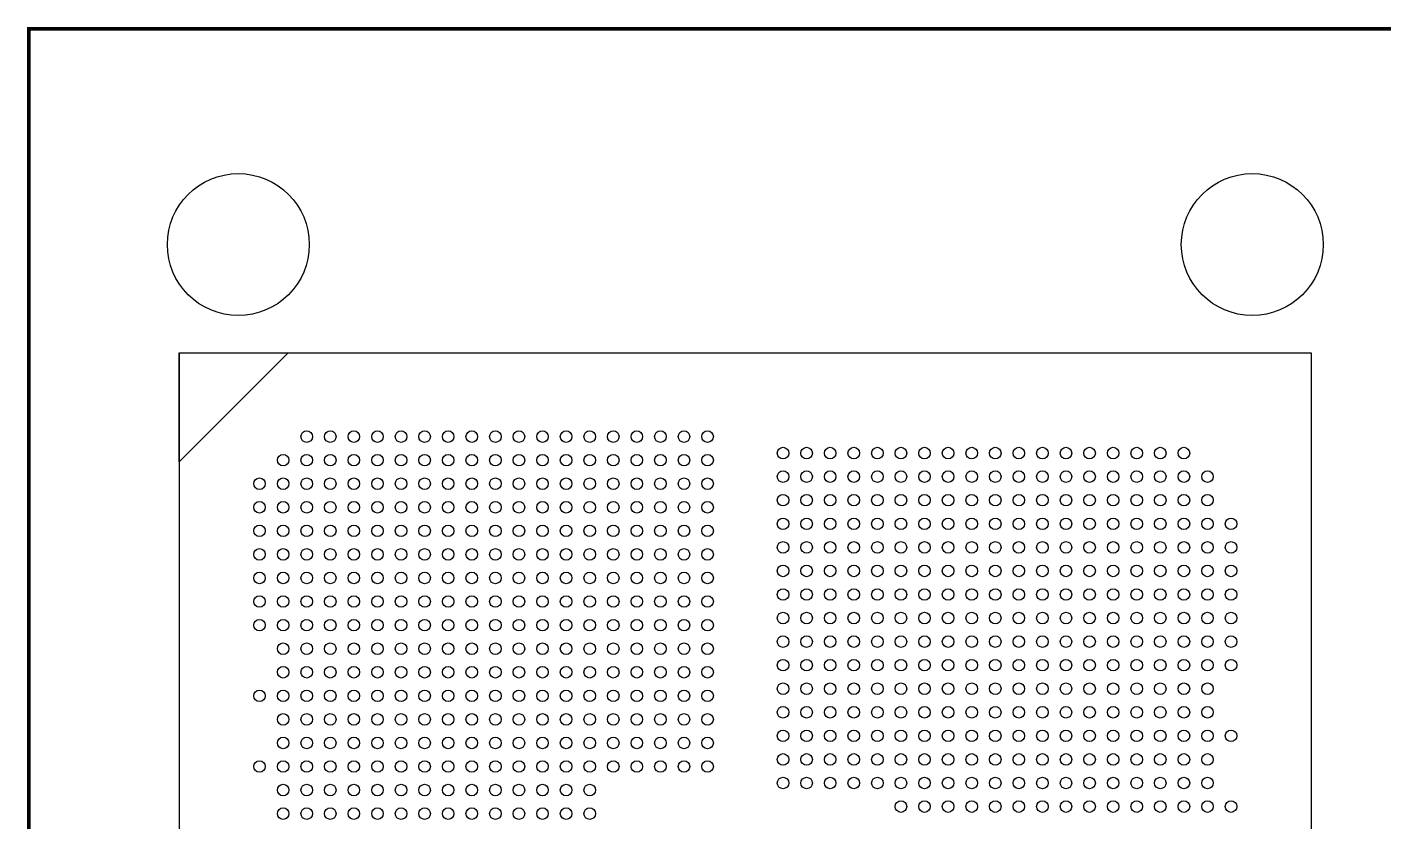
# Model space of a CAD drawing. Extents: x 0 to 344, y -1 to 330.
# Drawn here: x 135.8 to 193.3, y 98.4 to 132.1 of the extents above; entities that cross this region are included whole.
import ezdxf

# ---------------------------------------------------------------- set-up
doc = ezdxf.new("R2010")
doc.units = 0
doc.layers.add('PACKAGE_GEOMETRY_SILKSCREEN_TOP', color=3, linetype='CONTINUOUS')
doc.layers.add('PIN_TOP', color=4, linetype='CONTINUOUS')

msp = doc.modelspace()

# ---------------------------------------------------------------- linework, layer by layer
at = {"layer": 'PACKAGE_GEOMETRY_SILKSCREEN_TOP', "const_width": 0.1524}
msp.add_lwpolyline([(166.23538, 42.764456), (196.615304, 42.764456), (196.615304, 59.864244), (207.11541, 59.864244), (207.11541, 74.864468), (203.61529, 74.864468), (199.455278, 132.064252), (135.855456, 132.064252), (135.855456, 42.764456)], close=True, dxfattribs=at)
at = {"layer": 'PACKAGE_GEOMETRY_SILKSCREEN_TOP'}
for points in [[(142.23238, 115.243356), (142.23238, 118.316756), (146.85518, 118.316756), (142.23238, 113.693956)], [(142.235428, 118.31447), (190.235332, 118.31447), (190.235332, 54.514242), (142.235428, 54.514242)]]:
    msp.add_lwpolyline(points, close=True, dxfattribs=at)
at = {"layer": 'PIN_TOP'}
for centre, radius in [((144.735296, 122.91441), 3.0099), ((187.735464, 122.91441), 3.0099), ((147.635468, 114.764312), 0.24511), ((148.635466, 114.764312), 0.24511), ((149.635464, 114.764312), 0.24511), ((150.635462, 114.764312), 0.24511), ((151.63546, 114.764312), 0.24511), ((152.635458, 114.764312), 0.24511), ((153.635456, 114.764312), 0.24511), ((154.635454, 114.764312), 0.24511), ((155.635452, 114.764312), 0.24511), ((156.63545, 114.764312), 0.24511), ((157.635448, 114.764312), 0.24511), ((158.635446, 114.764312), 0.24511), ((159.635444, 114.764312), 0.24511), ((160.635442, 114.764312), 0.24511), ((161.63544, 114.764312), 0.24511), ((162.635438, 114.764312), 0.24511), ((163.635436, 114.764312), 0.24511), ((164.635434, 114.764312), 0.24511), ((146.63547, 113.764314), 0.24511), ((147.635468, 113.764314), 0.24511), ((148.635466, 113.764314), 0.24511), ((149.635464, 113.764314), 0.24511), ((150.635462, 113.764314), 0.24511), ((151.63546, 113.764314), 0.24511), ((152.635458, 113.764314), 0.24511), ((153.635456, 113.764314), 0.24511), ((154.635454, 113.764314), 0.24511), ((155.635452, 113.764314), 0.24511), ((156.63545, 113.764314), 0.24511), ((157.635448, 113.764314), 0.24511), ((158.635446, 113.764314), 0.24511), ((159.635444, 113.764314), 0.24511), ((160.635442, 113.764314), 0.24511), ((161.63544, 113.764314), 0.24511), ((162.635438, 113.764314), 0.24511), ((163.635436, 113.764314), 0.24511), ((164.635434, 113.764314), 0.24511), ((167.835326, 114.064288), 0.24511), ((168.835324, 114.064288), 0.24511), ((169.835322, 114.064288), 0.24511), ((170.83532, 114.064288), 0.24511), ((171.835318, 114.064288), 0.24511), ((172.835316, 114.064288), 0.24511), ((173.835314, 114.064288), 0.24511), ((174.835312, 114.064288), 0.24511), ((175.83531, 114.064288), 0.24511), ((176.835308, 114.064288), 0.24511), ((177.835306, 114.064288), 0.24511), ((178.835304, 114.064288), 0.24511), ((179.835302, 114.064288), 0.24511), ((180.8353, 114.064288), 0.24511), ((181.835298, 114.064288), 0.24511), ((182.835296, 114.064288), 0.24511), ((183.835294, 114.064288), 0.24511), ((184.835292, 114.064288), 0.24511), ((145.635472, 112.764316), 0.24511), ((146.63547, 112.764316), 0.24511), ((147.635468, 112.764316), 0.24511), ((148.635466, 112.764316), 0.24511), ((149.635464, 112.764316), 0.24511), ((150.635462, 112.764316), 0.24511), ((151.63546, 112.764316), 0.24511), ((152.635458, 112.764316), 0.24511), ((153.635456, 112.764316), 0.24511), ((154.635454, 112.764316), 0.24511), ((155.635452, 112.764316), 0.24511), ((156.63545, 112.764316), 0.24511), ((157.635448, 112.764316), 0.24511), ((158.635446, 112.764316), 0.24511), ((159.635444, 112.764316), 0.24511), ((160.635442, 112.764316), 0.24511), ((161.63544, 112.764316), 0.24511), ((162.635438, 112.764316), 0.24511), ((163.635436, 112.764316), 0.24511), ((164.635434, 112.764316), 0.24511), ((167.835326, 113.06429), 0.24511), ((168.835324, 113.06429), 0.24511), ((169.835322, 113.06429), 0.24511), ((170.83532, 113.06429), 0.24511), ((171.835318, 113.06429), 0.24511), ((172.835316, 113.06429), 0.24511), ((173.835314, 113.06429), 0.24511), ((174.835312, 113.06429), 0.24511), ((175.83531, 113.06429), 0.24511), ((176.835308, 113.06429), 0.24511), ((177.835306, 113.06429), 0.24511), ((178.835304, 113.06429), 0.24511), ((179.835302, 113.06429), 0.24511), ((180.8353, 113.06429), 0.24511), ((181.835298, 113.06429), 0.24511), ((182.835296, 113.06429), 0.24511), ((183.835294, 113.06429), 0.24511), ((184.835292, 113.06429), 0.24511), ((185.83529, 113.06429), 0.24511), ((167.835326, 112.064292), 0.24511), ((168.835324, 112.064292), 0.24511), ((169.835322, 112.064292), 0.24511), ((170.83532, 112.064292), 0.24511), ((171.835318, 112.064292), 0.24511), ((172.835316, 112.064292), 0.24511), ((173.835314, 112.064292), 0.24511), ((174.835312, 112.064292), 0.24511), ((175.83531, 112.064292), 0.24511), ((176.835308, 112.064292), 0.24511), ((177.835306, 112.064292), 0.24511), ((178.835304, 112.064292), 0.24511), ((179.835302, 112.064292), 0.24511), ((180.8353, 112.064292), 0.24511), ((181.835298, 112.064292), 0.24511), ((182.835296, 112.064292), 0.24511), ((183.835294, 112.064292), 0.24511), ((184.835292, 112.064292), 0.24511), ((185.83529, 112.064292), 0.24511), ((145.635472, 111.764318), 0.24511), ((146.63547, 111.764318), 0.24511), ((147.635468, 111.764318), 0.24511), ((148.635466, 111.764318), 0.24511), ((149.635464, 111.764318), 0.24511), ((150.635462, 111.764318), 0.24511), ((151.63546, 111.764318), 0.24511), ((152.635458, 111.764318), 0.24511), ((153.635456, 111.764318), 0.24511), ((154.635454, 111.764318), 0.24511), ((155.635452, 111.764318), 0.24511), ((156.63545, 111.764318), 0.24511), ((157.635448, 111.764318), 0.24511), ((158.635446, 111.764318), 0.24511), ((159.635444, 111.764318), 0.24511), ((160.635442, 111.764318), 0.24511), ((161.63544, 111.764318), 0.24511), ((162.635438, 111.764318), 0.24511), ((163.635436, 111.764318), 0.24511), ((164.635434, 111.764318), 0.24511), ((167.835326, 111.064294), 0.24511), ((168.835324, 111.064294), 0.24511), ((169.835322, 111.064294), 0.24511), ((170.83532, 111.064294), 0.24511), ((171.835318, 111.064294), 0.24511), ((172.835316, 111.064294), 0.24511), ((173.835314, 111.064294), 0.24511), ((174.835312, 111.064294), 0.24511), ((175.83531, 111.064294), 0.24511), ((176.835308, 111.064294), 0.24511), ((177.835306, 111.064294), 0.24511), ((178.835304, 111.064294), 0.24511), ((179.835302, 111.064294), 0.24511), ((180.8353, 111.064294), 0.24511), ((181.835298, 111.064294), 0.24511), ((182.835296, 111.064294), 0.24511), ((183.835294, 111.064294), 0.24511), ((184.835292, 111.064294), 0.24511), ((185.83529, 111.064294), 0.24511), ((186.835288, 111.064294), 0.24511), ((145.635472, 110.76432), 0.24511), ((146.63547, 110.76432), 0.24511), ((147.635468, 110.76432), 0.24511), ((148.635466, 110.76432), 0.24511), ((149.635464, 110.76432), 0.24511), ((150.635462, 110.76432), 0.24511), ((151.63546, 110.76432), 0.24511), ((152.635458, 110.76432), 0.24511), ((153.635456, 110.76432), 0.24511), ((154.635454, 110.76432), 0.24511), ((155.635452, 110.76432), 0.24511), ((156.63545, 110.76432), 0.24511), ((157.635448, 110.76432), 0.24511), ((158.635446, 110.76432), 0.24511), ((159.635444, 110.76432), 0.24511), ((160.635442, 110.76432), 0.24511), ((161.63544, 110.76432), 0.24511), ((162.635438, 110.76432), 0.24511), ((163.635436, 110.76432), 0.24511), ((164.635434, 110.76432), 0.24511), ((145.635472, 109.764322), 0.24511), ((146.63547, 109.764322), 0.24511), ((147.635468, 109.764322), 0.24511), ((148.635466, 109.764322), 0.24511), ((149.635464, 109.764322), 0.24511), ((150.635462, 109.764322), 0.24511), ((151.63546, 109.764322), 0.24511), ((152.635458, 109.764322), 0.24511), ((153.635456, 109.764322), 0.24511), ((154.635454, 109.764322), 0.24511), ((155.635452, 109.764322), 0.24511), ((156.63545, 109.764322), 0.24511), ((157.635448, 109.764322), 0.24511), ((158.635446, 109.764322), 0.24511), ((159.635444, 109.764322), 0.24511), ((160.635442, 109.764322), 0.24511), ((161.63544, 109.764322), 0.24511), ((162.635438, 109.764322), 0.24511), ((163.635436, 109.764322), 0.24511), ((164.635434, 109.764322), 0.24511), ((167.835326, 110.064296), 0.24511), ((168.835324, 110.064296), 0.24511), ((169.835322, 110.064296), 0.24511), ((170.83532, 110.064296), 0.24511), ((171.835318, 110.064296), 0.24511), ((172.835316, 110.064296), 0.24511), ((173.835314, 110.064296), 0.24511), ((174.835312, 110.064296), 0.24511), ((175.83531, 110.064296), 0.24511), ((176.835308, 110.064296), 0.24511), ((177.835306, 110.064296), 0.24511), ((178.835304, 110.064296), 0.24511), ((179.835302, 110.064296), 0.24511), ((180.8353, 110.064296), 0.24511), ((181.835298, 110.064296), 0.24511), ((182.835296, 110.064296), 0.24511), ((183.835294, 110.064296), 0.24511), ((184.835292, 110.064296), 0.24511), ((185.83529, 110.064296), 0.24511), ((186.835288, 110.064296), 0.24511), ((145.635472, 108.764324), 0.24511), ((146.63547, 108.764324), 0.24511), ((147.635468, 108.764324), 0.24511), ((148.635466, 108.764324), 0.24511), ((149.635464, 108.764324), 0.24511), ((150.635462, 108.764324), 0.24511), ((151.63546, 108.764324), 0.24511), ((152.635458, 108.764324), 0.24511), ((153.635456, 108.764324), 0.24511), ((154.635454, 108.764324), 0.24511), ((155.635452, 108.764324), 0.24511), ((156.63545, 108.764324), 0.24511), ((157.635448, 108.764324), 0.24511), ((158.635446, 108.764324), 0.24511), ((159.635444, 108.764324), 0.24511), ((160.635442, 108.764324), 0.24511), ((161.63544, 108.764324), 0.24511), ((162.635438, 108.764324), 0.24511), ((163.635436, 108.764324), 0.24511), ((164.635434, 108.764324), 0.24511), ((167.835326, 109.064298), 0.24511), ((168.835324, 109.064298), 0.24511), ((169.835322, 109.064298), 0.24511), ((170.83532, 109.064298), 0.24511), ((171.835318, 109.064298), 0.24511), ((172.835316, 109.064298), 0.24511), ((173.835314, 109.064298), 0.24511), ((174.835312, 109.064298), 0.24511), ((175.83531, 109.064298), 0.24511), ((176.835308, 109.064298), 0.24511), ((177.835306, 109.064298), 0.24511), ((178.835304, 109.064298), 0.24511), ((179.835302, 109.064298), 0.24511), ((180.8353, 109.064298), 0.24511), ((181.835298, 109.064298), 0.24511), ((182.835296, 109.064298), 0.24511), ((183.835294, 109.064298), 0.24511), ((184.835292, 109.064298), 0.24511), ((185.83529, 109.064298), 0.24511), ((186.835288, 109.064298), 0.24511), ((167.835326, 108.0643), 0.24511), ((168.835324, 108.0643), 0.24511), ((169.835322, 108.0643), 0.24511), ((170.83532, 108.0643), 0.24511), ((171.835318, 108.0643), 0.24511), ((172.835316, 108.0643), 0.24511), ((173.835314, 108.0643), 0.24511), ((174.835312, 108.0643), 0.24511), ((175.83531, 108.0643), 0.24511), ((176.835308, 108.0643), 0.24511), ((177.835306, 108.0643), 0.24511), ((178.835304, 108.0643), 0.24511), ((179.835302, 108.0643), 0.24511), ((180.8353, 108.0643), 0.24511), ((181.835298, 108.0643), 0.24511), ((182.835296, 108.0643), 0.24511), ((183.835294, 108.0643), 0.24511), ((184.835292, 108.0643), 0.24511), ((185.83529, 108.0643), 0.24511), ((186.835288, 108.0643), 0.24511), ((145.635472, 107.764326), 0.24511), ((146.63547, 107.764326), 0.24511), ((147.635468, 107.764326), 0.24511), ((148.635466, 107.764326), 0.24511), ((149.635464, 107.764326), 0.24511), ((150.635462, 107.764326), 0.24511), ((151.63546, 107.764326), 0.24511), ((152.635458, 107.764326), 0.24511), ((153.635456, 107.764326), 0.24511), ((154.635454, 107.764326), 0.24511), ((155.635452, 107.764326), 0.24511), ((156.63545, 107.764326), 0.24511), ((157.635448, 107.764326), 0.24511), ((158.635446, 107.764326), 0.24511), ((159.635444, 107.764326), 0.24511), ((160.635442, 107.764326), 0.24511), ((161.63544, 107.764326), 0.24511), ((162.635438, 107.764326), 0.24511), ((163.635436, 107.764326), 0.24511), ((164.635434, 107.764326), 0.24511), ((167.835326, 107.064302), 0.24511), ((168.835324, 107.064302), 0.24511), ((169.835322, 107.064302), 0.24511), ((170.83532, 107.064302), 0.24511), ((171.835318, 107.064302), 0.24511), ((172.835316, 107.064302), 0.24511), ((173.835314, 107.064302), 0.24511), ((174.835312, 107.064302), 0.24511), ((175.83531, 107.064302), 0.24511), ((176.835308, 107.064302), 0.24511), ((177.835306, 107.064302), 0.24511), ((178.835304, 107.064302), 0.24511), ((179.835302, 107.064302), 0.24511), ((180.8353, 107.064302), 0.24511), ((181.835298, 107.064302), 0.24511), ((182.835296, 107.064302), 0.24511), ((183.835294, 107.064302), 0.24511), ((184.835292, 107.064302), 0.24511), ((185.83529, 107.064302), 0.24511), ((186.835288, 107.064302), 0.24511), ((145.635472, 106.764328), 0.24511), ((146.63547, 106.764328), 0.24511), ((147.635468, 106.764328), 0.24511), ((148.635466, 106.764328), 0.24511), ((149.635464, 106.764328), 0.24511), ((150.635462, 106.764328), 0.24511), ((151.63546, 106.764328), 0.24511), ((152.635458, 106.764328), 0.24511), ((153.635456, 106.764328), 0.24511), ((154.635454, 106.764328), 0.24511), ((155.635452, 106.764328), 0.24511), ((156.63545, 106.764328), 0.24511), ((157.635448, 106.764328), 0.24511), ((158.635446, 106.764328), 0.24511), ((159.635444, 106.764328), 0.24511), ((160.635442, 106.764328), 0.24511), ((161.63544, 106.764328), 0.24511), ((162.635438, 106.764328), 0.24511), ((163.635436, 106.764328), 0.24511), ((164.635434, 106.764328), 0.24511), ((146.63547, 105.76433), 0.24511), ((147.635468, 105.76433), 0.24511), ((148.635466, 105.76433), 0.24511), ((149.635464, 105.76433), 0.24511), ((150.635462, 105.76433), 0.24511), ((151.63546, 105.76433), 0.24511), ((152.635458, 105.76433), 0.24511), ((153.635456, 105.76433), 0.24511), ((154.635454, 105.76433), 0.24511), ((155.635452, 105.76433), 0.24511), ((156.63545, 105.76433), 0.24511), ((157.635448, 105.76433), 0.24511), ((158.635446, 105.76433), 0.24511), ((159.635444, 105.76433), 0.24511), ((160.635442, 105.76433), 0.24511), ((161.63544, 105.76433), 0.24511), ((162.635438, 105.76433), 0.24511), ((163.635436, 105.76433), 0.24511), ((164.635434, 105.76433), 0.24511), ((167.835326, 106.064304), 0.24511), ((168.835324, 106.064304), 0.24511), ((169.835322, 106.064304), 0.24511), ((170.83532, 106.064304), 0.24511), ((171.835318, 106.064304), 0.24511), ((172.835316, 106.064304), 0.24511), ((173.835314, 106.064304), 0.24511), ((174.835312, 106.064304), 0.24511), ((175.83531, 106.064304), 0.24511), ((176.835308, 106.064304), 0.24511), ((177.835306, 106.064304), 0.24511), ((178.835304, 106.064304), 0.24511), ((179.835302, 106.064304), 0.24511), ((180.8353, 106.064304), 0.24511), ((181.835298, 106.064304), 0.24511), ((182.835296, 106.064304), 0.24511), ((183.835294, 106.064304), 0.24511), ((184.835292, 106.064304), 0.24511), ((185.83529, 106.064304), 0.24511), ((186.835288, 106.064304), 0.24511), ((167.835326, 105.064306), 0.24511), ((168.835324, 105.064306), 0.24511), ((169.835322, 105.064306), 0.24511), ((170.83532, 105.064306), 0.24511), ((171.835318, 105.064306), 0.24511), ((172.835316, 105.064306), 0.24511), ((173.835314, 105.064306), 0.24511), ((174.835312, 105.064306), 0.24511), ((175.83531, 105.064306), 0.24511), ((176.835308, 105.064306), 0.24511), ((177.835306, 105.064306), 0.24511), ((178.835304, 105.064306), 0.24511), ((179.835302, 105.064306), 0.24511), ((180.8353, 105.064306), 0.24511), ((181.835298, 105.064306), 0.24511), ((182.835296, 105.064306), 0.24511), ((183.835294, 105.064306), 0.24511), ((184.835292, 105.064306), 0.24511), ((185.83529, 105.064306), 0.24511), ((186.835288, 105.064306), 0.24511), ((146.63547, 104.764332), 0.24511), ((147.635468, 104.764332), 0.24511), ((148.635466, 104.764332), 0.24511), ((149.635464, 104.764332), 0.24511), ((150.635462, 104.764332), 0.24511), ((151.63546, 104.764332), 0.24511), ((152.635458, 104.764332), 0.24511), ((153.635456, 104.764332), 0.24511), ((154.635454, 104.764332), 0.24511), ((155.635452, 104.764332), 0.24511), ((156.63545, 104.764332), 0.24511), ((157.635448, 104.764332), 0.24511), ((158.635446, 104.764332), 0.24511), ((159.635444, 104.764332), 0.24511), ((160.635442, 104.764332), 0.24511), ((161.63544, 104.764332), 0.24511), ((162.635438, 104.764332), 0.24511), ((163.635436, 104.764332), 0.24511), ((164.635434, 104.764332), 0.24511), ((167.835326, 104.064308), 0.24511), ((168.835324, 104.064308), 0.24511), ((169.835322, 104.064308), 0.24511), ((170.83532, 104.064308), 0.24511), ((171.835318, 104.064308), 0.24511), ((172.835316, 104.064308), 0.24511), ((173.835314, 104.064308), 0.24511), ((174.835312, 104.064308), 0.24511), ((175.83531, 104.064308), 0.24511), ((176.835308, 104.064308), 0.24511), ((177.835306, 104.064308), 0.24511), ((178.835304, 104.064308), 0.24511), ((179.835302, 104.064308), 0.24511), ((180.8353, 104.064308), 0.24511), ((181.835298, 104.064308), 0.24511), ((182.835296, 104.064308), 0.24511), ((183.835294, 104.064308), 0.24511), ((184.835292, 104.064308), 0.24511), ((185.83529, 104.064308), 0.24511), ((145.635472, 103.764334), 0.24511), ((146.63547, 103.764334), 0.24511), ((147.635468, 103.764334), 0.24511), ((148.635466, 103.764334), 0.24511), ((149.635464, 103.764334), 0.24511), ((150.635462, 103.764334), 0.24511), ((151.63546, 103.764334), 0.24511), ((152.635458, 103.764334), 0.24511), ((153.635456, 103.764334), 0.24511), ((154.635454, 103.764334), 0.24511), ((155.635452, 103.764334), 0.24511), ((156.63545, 103.764334), 0.24511), ((157.635448, 103.764334), 0.24511), ((158.635446, 103.764334), 0.24511), ((159.635444, 103.764334), 0.24511), ((160.635442, 103.764334), 0.24511), ((161.63544, 103.764334), 0.24511), ((162.635438, 103.764334), 0.24511), ((163.635436, 103.764334), 0.24511), ((164.635434, 103.764334), 0.24511), ((146.63547, 102.764336), 0.24511), ((147.635468, 102.764336), 0.24511), ((148.635466, 102.764336), 0.24511), ((149.635464, 102.764336), 0.24511), ((150.635462, 102.764336), 0.24511), ((151.63546, 102.764336), 0.24511), ((152.635458, 102.764336), 0.24511), ((153.635456, 102.764336), 0.24511), ((154.635454, 102.764336), 0.24511), ((155.635452, 102.764336), 0.24511), ((156.63545, 102.764336), 0.24511), ((157.635448, 102.764336), 0.24511), ((158.635446, 102.764336), 0.24511), ((159.635444, 102.764336), 0.24511), ((160.635442, 102.764336), 0.24511), ((161.63544, 102.764336), 0.24511), ((162.635438, 102.764336), 0.24511), ((163.635436, 102.764336), 0.24511), ((164.635434, 102.764336), 0.24511), ((167.835326, 103.06431), 0.24511), ((168.835324, 103.06431), 0.24511), ((169.835322, 103.06431), 0.24511), ((170.83532, 103.06431), 0.24511), ((171.835318, 103.06431), 0.24511), ((172.835316, 103.06431), 0.24511), ((173.835314, 103.06431), 0.24511), ((174.835312, 103.06431), 0.24511), ((175.83531, 103.06431), 0.24511), ((176.835308, 103.06431), 0.24511), ((177.835306, 103.06431), 0.24511), ((178.835304, 103.06431), 0.24511), ((179.835302, 103.06431), 0.24511), ((180.8353, 103.06431), 0.24511), ((181.835298, 103.06431), 0.24511), ((182.835296, 103.06431), 0.24511), ((183.835294, 103.06431), 0.24511), ((184.835292, 103.06431), 0.24511), ((185.83529, 103.06431), 0.24511), ((146.63547, 101.764338), 0.24511), ((147.635468, 101.764338), 0.24511), ((148.635466, 101.764338), 0.24511), ((149.635464, 101.764338), 0.24511), ((150.635462, 101.764338), 0.24511), ((151.63546, 101.764338), 0.24511), ((152.635458, 101.764338), 0.24511), ((153.635456, 101.764338), 0.24511), ((154.635454, 101.764338), 0.24511), ((155.635452, 101.764338), 0.24511), ((156.63545, 101.764338), 0.24511), ((157.635448, 101.764338), 0.24511), ((158.635446, 101.764338), 0.24511), ((159.635444, 101.764338), 0.24511), ((160.635442, 101.764338), 0.24511), ((161.63544, 101.764338), 0.24511), ((162.635438, 101.764338), 0.24511), ((163.635436, 101.764338), 0.24511), ((164.635434, 101.764338), 0.24511), ((167.835326, 102.064312), 0.24511), ((168.835324, 102.064312), 0.24511), ((169.835322, 102.064312), 0.24511), ((170.83532, 102.064312), 0.24511), ((171.835318, 102.064312), 0.24511), ((172.835316, 102.064312), 0.24511), ((173.835314, 102.064312), 0.24511), ((174.835312, 102.064312), 0.24511), ((175.83531, 102.064312), 0.24511), ((176.835308, 102.064312), 0.24511), ((177.835306, 102.064312), 0.24511), ((178.835304, 102.064312), 0.24511), ((179.835302, 102.064312), 0.24511), ((180.8353, 102.064312), 0.24511), ((181.835298, 102.064312), 0.24511), ((182.835296, 102.064312), 0.24511), ((183.835294, 102.064312), 0.24511), ((184.835292, 102.064312), 0.24511), ((185.83529, 102.064312), 0.24511), ((186.835288, 102.064312), 0.24511), ((167.835326, 101.064314), 0.24511), ((168.835324, 101.064314), 0.24511), ((169.835322, 101.064314), 0.24511), ((170.83532, 101.064314), 0.24511), ((171.835318, 101.064314), 0.24511), ((172.835316, 101.064314), 0.24511), ((173.835314, 101.064314), 0.24511), ((174.835312, 101.064314), 0.24511), ((175.83531, 101.064314), 0.24511), ((176.835308, 101.064314), 0.24511), ((177.835306, 101.064314), 0.24511), ((178.835304, 101.064314), 0.24511), ((179.835302, 101.064314), 0.24511), ((180.8353, 101.064314), 0.24511), ((181.835298, 101.064314), 0.24511), ((182.835296, 101.064314), 0.24511), ((183.835294, 101.064314), 0.24511), ((184.835292, 101.064314), 0.24511), ((185.83529, 101.064314), 0.24511), ((145.635472, 100.76434), 0.24511), ((146.63547, 100.76434), 0.24511), ((147.635468, 100.76434), 0.24511), ((148.635466, 100.76434), 0.24511), ((149.635464, 100.76434), 0.24511), ((150.635462, 100.76434), 0.24511), ((151.63546, 100.76434), 0.24511), ((152.635458, 100.76434), 0.24511), ((153.635456, 100.76434), 0.24511), ((154.635454, 100.76434), 0.24511), ((155.635452, 100.76434), 0.24511), ((156.63545, 100.76434), 0.24511), ((157.635448, 100.76434), 0.24511), ((158.635446, 100.76434), 0.24511), ((159.635444, 100.76434), 0.24511), ((160.635442, 100.76434), 0.24511), ((161.63544, 100.76434), 0.24511), ((162.635438, 100.76434), 0.24511), ((163.635436, 100.76434), 0.24511), ((164.635434, 100.76434), 0.24511), ((167.835326, 100.064316), 0.24511), ((168.835324, 100.064316), 0.24511), ((169.835322, 100.064316), 0.24511), ((170.83532, 100.064316), 0.24511), ((171.835318, 100.064316), 0.24511), ((172.835316, 100.064316), 0.24511), ((173.835314, 100.064316), 0.24511), ((174.835312, 100.064316), 0.24511), ((175.83531, 100.064316), 0.24511), ((176.835308, 100.064316), 0.24511), ((177.835306, 100.064316), 0.24511), ((178.835304, 100.064316), 0.24511), ((179.835302, 100.064316), 0.24511), ((180.8353, 100.064316), 0.24511), ((181.835298, 100.064316), 0.24511), ((182.835296, 100.064316), 0.24511), ((183.835294, 100.064316), 0.24511), ((184.835292, 100.064316), 0.24511), ((185.83529, 100.064316), 0.24511), ((146.63547, 99.764342), 0.24511), ((147.635468, 99.764342), 0.24511), ((148.635466, 99.764342), 0.24511), ((149.635464, 99.764342), 0.24511), ((150.635462, 99.764342), 0.24511), ((151.63546, 99.764342), 0.24511), ((152.635458, 99.764342), 0.24511), ((153.635456, 99.764342), 0.24511), ((154.635454, 99.764342), 0.24511), ((155.635452, 99.764342), 0.24511), ((156.63545, 99.764342), 0.24511), ((157.635448, 99.764342), 0.24511), ((158.635446, 99.764342), 0.24511), ((159.635444, 99.764342), 0.24511), ((146.63547, 98.764344), 0.24511), ((147.635468, 98.764344), 0.24511), ((148.635466, 98.764344), 0.24511), ((149.635464, 98.764344), 0.24511), ((150.635462, 98.764344), 0.24511), ((151.63546, 98.764344), 0.24511), ((152.635458, 98.764344), 0.24511), ((153.635456, 98.764344), 0.24511), ((154.635454, 98.764344), 0.24511), ((155.635452, 98.764344), 0.24511), ((156.63545, 98.764344), 0.24511), ((157.635448, 98.764344), 0.24511), ((158.635446, 98.764344), 0.24511), ((159.635444, 98.764344), 0.24511), ((172.835316, 99.064318), 0.24511), ((173.835314, 99.064318), 0.24511), ((174.835312, 99.064318), 0.24511), ((175.83531, 99.064318), 0.24511), ((176.835308, 99.064318), 0.24511), ((177.835306, 99.064318), 0.24511), ((178.835304, 99.064318), 0.24511), ((179.835302, 99.064318), 0.24511), ((180.8353, 99.064318), 0.24511), ((181.835298, 99.064318), 0.24511), ((182.835296, 99.064318), 0.24511), ((183.835294, 99.064318), 0.24511), ((184.835292, 99.064318), 0.24511), ((185.83529, 99.064318), 0.24511), ((186.835288, 99.064318), 0.24511)]:
    msp.add_circle(centre, radius, dxfattribs=at)

doc.saveas('drawing.dxf')
